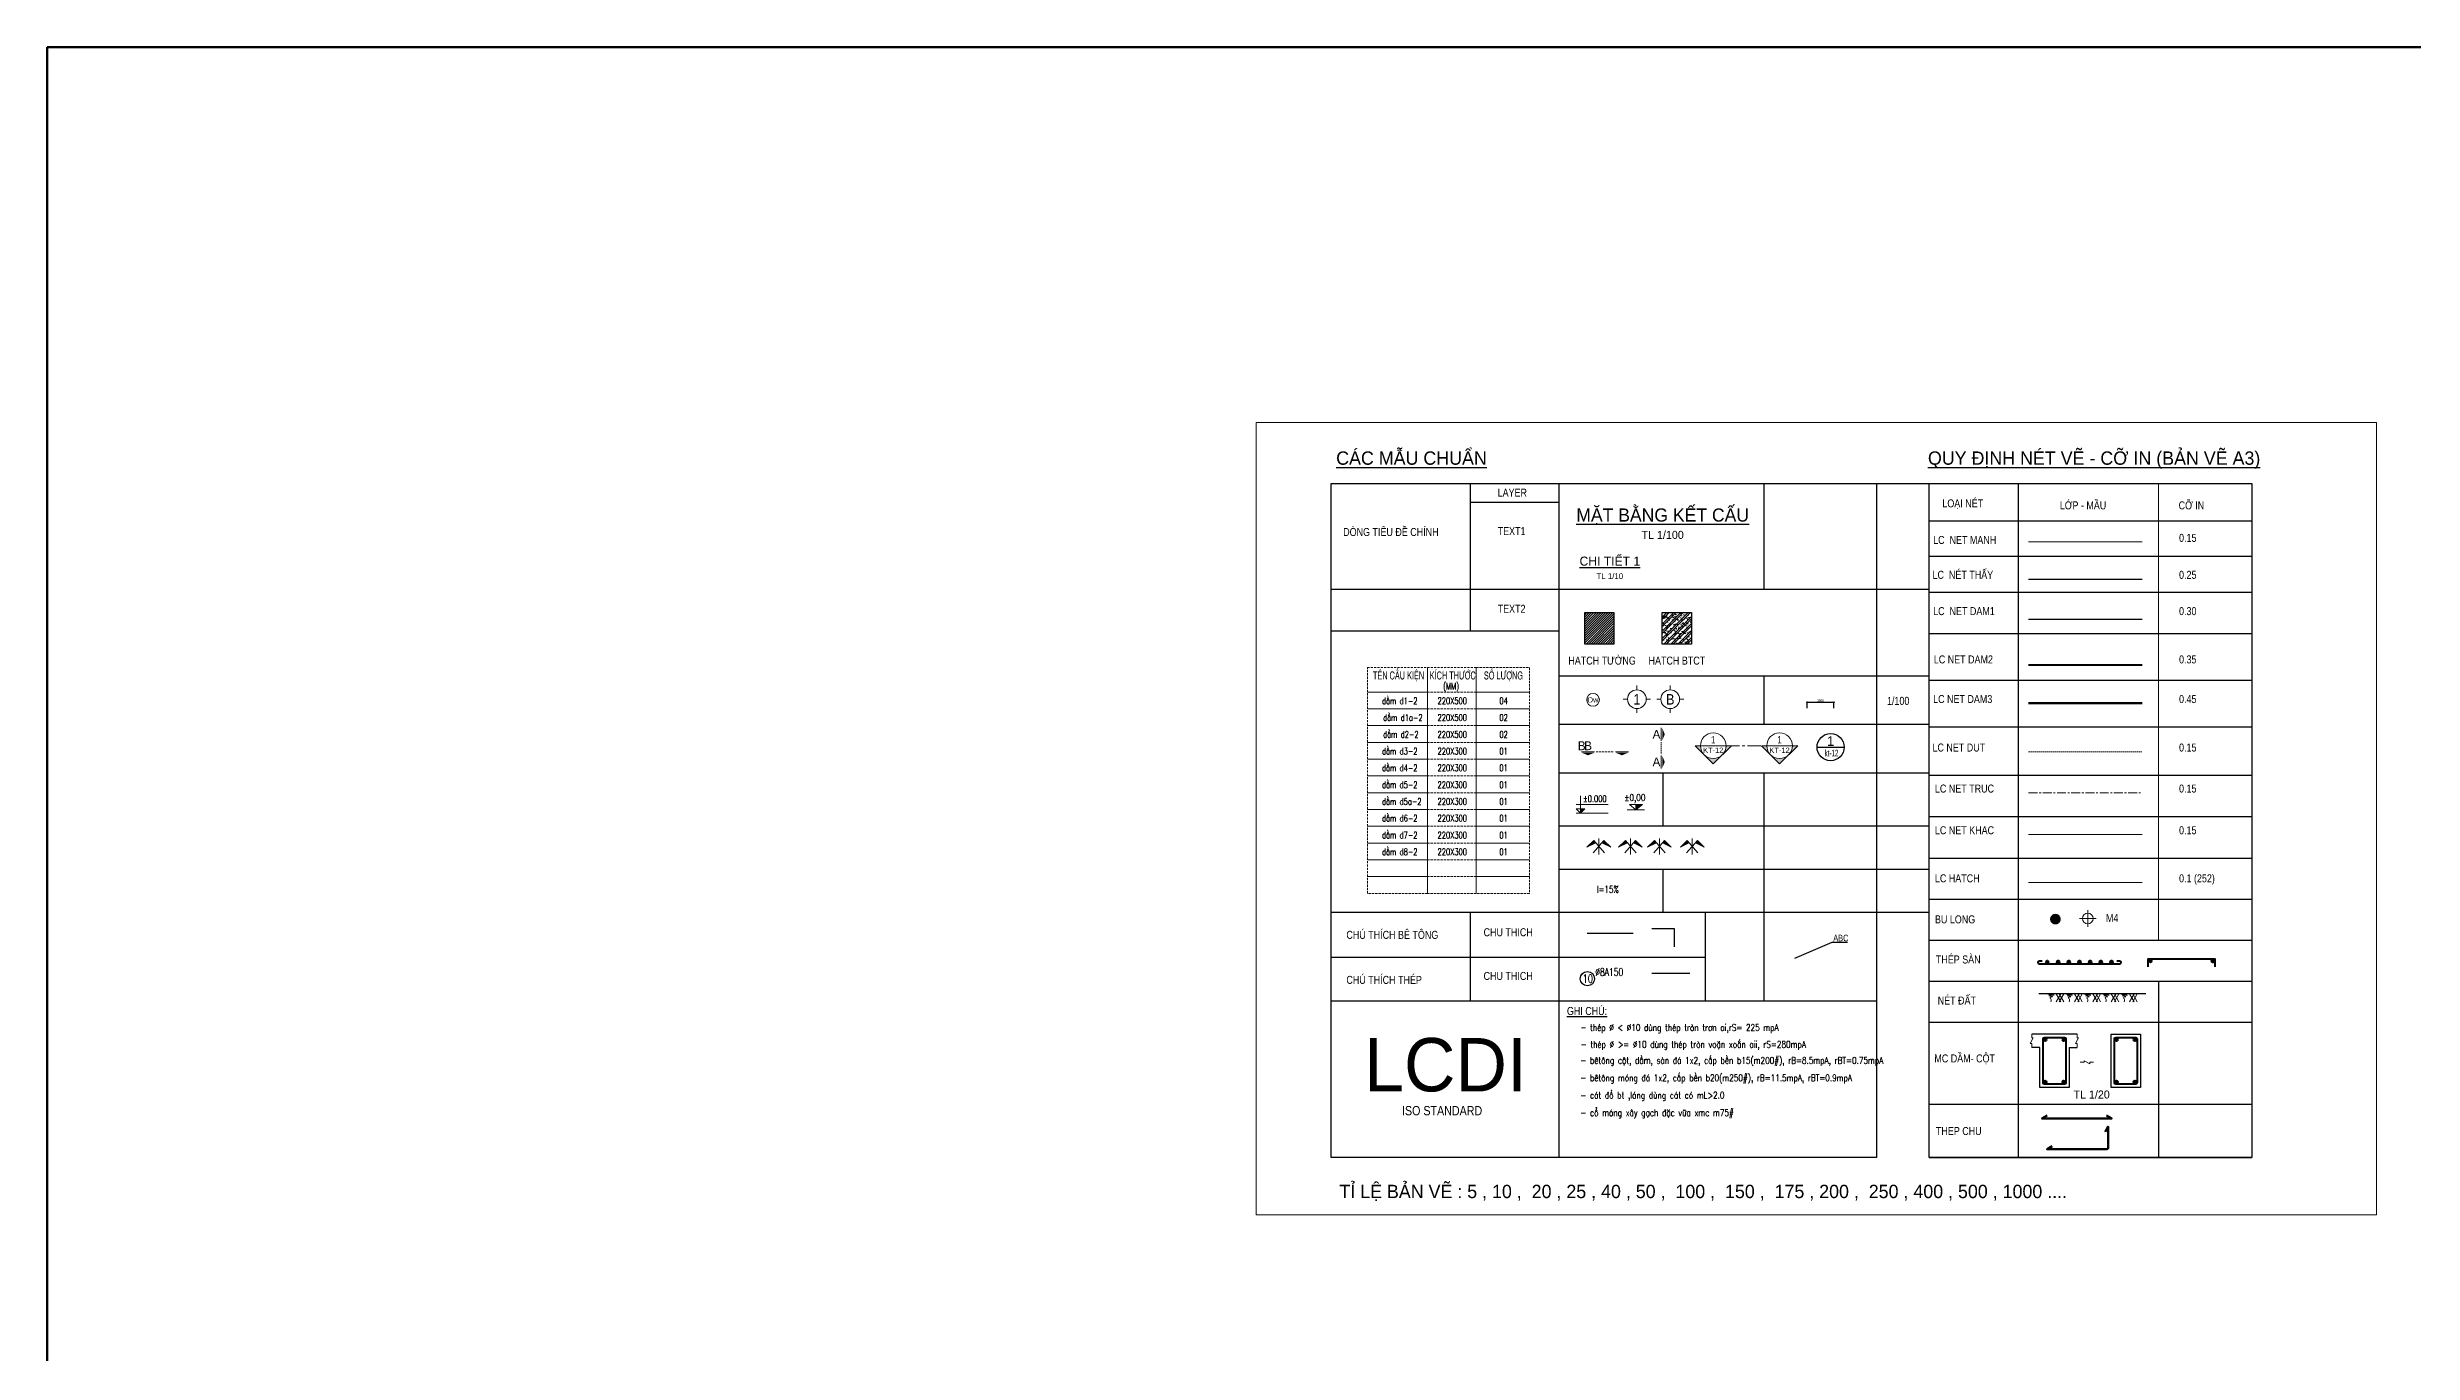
# Model space of a CAD drawing. Header units: millimetres. Extents: x 5243337 to 5938936, y 490824 to 785930.
# Drawn here: x 5542818 to 5675844, y 712542 to 785930 of the extents above; entities that cross this region are included whole.
import ezdxf
from ezdxf.enums import TextEntityAlignment as Align

# ---------------------------------------------------------------- set-up
doc = ezdxf.new("R2010")
doc.units = ezdxf.units.MM
doc.header["$MEASUREMENT"] = 0
doc.header["$PDMODE"] = 32
for name, pattern in [('ACAD_ISO07W100', [3, 0, -3]), ('CENTER', [2, 1.25, -0.25, 0.25, -0.25]), ('CENTERX2', [4, 2.5, -0.5, 0.5, -0.5]), ('DASHDOT', [1, 0.5, -0.25, 0, -0.25]), ('HIDDEN', [0.375, 0.25, -0.125])]:
    doc.linetypes.add(name, pattern=pattern)
doc.layers.get('0').update_dxf_attribs({"lineweight": 0})
doc.layers.get('Defpoints').update_dxf_attribs({"lineweight": 0})
for name, color, linetype, lineweight in [('A-WIPEOUT', 254, 'ACAD_ISO07W100', 0), ('cat1', 30, 'Continuous', 50), ('dim', 144, 'Continuous', 13), ('LC Dim', 8, 'Continuous', 18), ('LC Hatch', 252, 'Continuous', 9), ('LC Hatch @ 1', 252, 'Continuous', 9), ('LC ISO', 153, 'Continuous', 13), ('LC Khac', 4, 'Continuous', 9), ('LC MANH DUT', 35, 'HIDDEN', 5), ('LC Net dam 1', 30, 'Continuous', 30), ('LC Net dam2', 6, 'Continuous', 40), ('LC Net dam3', 1, 'Continuous', 60), ('LC Net khuat', 4, 'HIDDEN', 13), ('LC Net manh', 9, 'Continuous', 5), ('LC Net thay', 7, 'Continuous', 25), ('LC Net truc', 8, 'DASHDOT', 13), ('LC Text1', 3, 'Continuous', 20), ('LC Text2', 7, 'Continuous', 25), ('text', 1, 'Continuous', 20)]:
    doc.layers.add(name, color=color, linetype=linetype, lineweight=lineweight)
doc.styles.add('arial', font='arial.ttf', dxfattribs={"width": 0.8})
doc.styles.add('Brief text', font='VHHELS.TTF')
doc.styles.add('General text 2', font='arial.ttf')
doc.styles.add('HOATBIF', font='hoatbif.shx', dxfattribs={"width": 0.8})
doc.styles.add('LC 1', font='VHAVANB.TTF')
doc.styles.add('LC 2', font='VHARIALN.TTF', dxfattribs={"width": 0.7})
doc.styles.add('LC 3', font='vnsimli.shx', dxfattribs={"width": 0.75})
doc.styles.add('T1', font='Vnsimli.shx', dxfattribs={"width": 0.8})
doc.styles.add('T2', font='VHARIAL.TTF', dxfattribs={"width": 0.8})
doc.styles.add('text', font='hoatbif.shx', dxfattribs={"width": 0.7})
doc.styles.add('text1', font='VHHELS.TTF', dxfattribs={"width": 0.7, "height": 300})
doc.dimstyles.new('1-100(1-50)', dxfattribs={"dimscale": 50, "dimtxt": 2.5, "dimasz": 0.35, "dimexe": 0.5, "dimexo": 1, "dimgap": 0.8, "dimtad": 1, "dimdec": 0, "dimzin": 0, "dimdsep": 46, "dimtxsty": 'HOATBIF', "dimblk1": 'DOT', "dimblk2": 'DOT', "dimsah": 1, "dimcen": -1, "dimdle": 1, "dimclrd": 256, "dimclre": 256, "dimclrt": 4, "dimadec": 3, "dimazin": 2, "dimtfac": 0.333333, "dimtdec": 0, "dimtix": 1, "dimtmove": 2, "dimatfit": 3, "dimldrblk": 'DOT', "dimfxl": 1, "dimtvp": 0.833333, "dimtolj": 1, "dimtzin": 0, "dimarcsym": 0})

# ---------------------------------------------------------------- blocks, each defined once
blk = doc.blocks.new('CT')
at = {"layer": 'LC Khac'}
blk.add_hatch(color=252, dxfattribs=at).paths.add_polyline_path([(3.25, 1.6), (1.64, 1.6), (1.64, 0)])
at = {"layer": 'LC Khac', "color": 9, "ltscale": 50}
for p, q in [((12.09, 0), (0, 0)), ((0.05, 3.14), (12, 3.14))]:
    blk.add_line(p, q, dxfattribs=at)
for points in [[(1.64, 0), (0.03, 1.6), (1.64, 1.6)], [(1.64, 6.43), (1.64, 0)], [(1.64, 0), (3.25, 1.6), (1.64, 1.6)]]:
    blk.add_lwpolyline(points, dxfattribs=at)
at = {"layer": 'LC Khac', "color": 3, "style": 'LC 3', "width": 0.75}
blk.add_attdef('CT', (1.91, 3.5), '', height=2.2, dxfattribs=at)
blk = doc.blocks.new('DXicon')
at = {"layer": 'LC Hatch', "ltscale": 50}
for points in [[(-1.15, 4.39), (-1.9, 5.26), (-4.45, 2.69)], [(4.45, 2.69), (1.9, 5.26), (1.15, 4.39)]]:
    blk.add_hatch(color=252, dxfattribs=at).paths.add_polyline_path(points)
at = {"layer": 'LC Net manh', "color": 8, "ltscale": 50}
for p, q in [((-1.9, 5.26), (-4.45, 2.69)), ((-4.45, 2.69), (-1.15, 4.39)), ((-2.13, 0.57), (1.9, 5.26)), ((2.13, 0.57), (-1.9, 5.26)), ((0, 0.04), (0, 6.04)), ((4.45, 2.69), (1.15, 4.39)), ((1.9, 5.26), (4.45, 2.69))]:
    blk.add_line(p, q, dxfattribs=at)
blk = doc.blocks.new('DOT')
at = {"layer": 'dim'}
for p, q in [((-3, 0), (3, 0)), ((-1, -1), (1, 1))]:
    blk.add_line(p, q, dxfattribs=at)
blk.add_lwpolyline([(0.5, 1), (-1, -0.5), (-0.5, -1), (1, 0.5)], close=True, dxfattribs=at)
blk = doc.blocks.new('thep tron 2')
at = {"layer": 'LC Net dam2'}
for p, q in [((-0.5, 0.5), (0.5, 0.5)), ((0.35, 0.85), (-0.35, 0.15)), ((-0.35, 0.85), (0.35, 0.15)), ((0, 1), (0, 0))]:
    blk.add_line(p, q, dxfattribs=at)
blk.add_circle((0, 0.5), 0.5, dxfattribs=at)
blk = doc.blocks.new('theptron1')
at = {"layer": 'LC Net dam3'}
for p, q in [((-0.5, 0), (0.5, 0)), ((-0.35, 0.35), (0.35, -0.35)), ((0.35, 0.35), (-0.35, -0.35)), ((0, 0.5), (0, -0.5))]:
    blk.add_line(p, q, dxfattribs=at)
blk.add_circle((0, 0), 0.5, dxfattribs=at)
blk = doc.blocks.new('mat dat')
at = {"layer": 'LC Net manh'}
for p, q in [((2, 0), (3.73, -3)), ((3.73, 0), (2, -3)), ((3.15, 0), (4.88, -3)), ((4.88, 0), (3.15, -3))]:
    blk.add_line(p, q, dxfattribs=at)
blk.add_spline([(0, 0), (-1.21, -0.12), (1.21, -0.52), (-0.75, -0.75), (0.58, -1.1), (-0.23, -1.33), (0.06, -2.19), (0, -3)], degree=3, dxfattribs=at)
blk = doc.blocks.new('bu lon')
at = {"layer": 'LC Khac', "color": 9}
for p, q in [((0.79, 0), (-0.79, 0)), ((0, -0.79), (0, 0.79))]:
    blk.add_line(p, q, dxfattribs=at)
at = {"layer": 'LC Khac', "color": 7}
blk.add_circle((0, 0), 0.5, dxfattribs=at)
blk = doc.blocks.new('TTRUC')
at = {"layer": 'LC ISO'}
for p, q in [((-6.9, 0), (-10.1, 0)), ((0, 6.9), (0, 10.1)), ((6.9, 0), (10.1, 0)), ((0, -6.9), (0, -10.1))]:
    blk.add_line(p, q, dxfattribs=at)
at = {"layer": 'LC Net manh'}
blk.add_circle((0, 0), 6.95, dxfattribs=at)
blk = doc.blocks.new('TIEUDE1')
at = {"layer": 'LC Text2', "color": 7, "style": 'LC 1'}
blk.add_attdef('TIªU§Ò', text='', height=5, dxfattribs=at).set_placement((0, 0), align=Align.BOTTOM_CENTER)
blk.add_attdef('TL', text='', height=3, dxfattribs=at).set_placement((0, -2), align=Align.TOP_CENTER)
blk = doc.blocks.new('TIEUDE2')
at = {"layer": 'LC Text2', "color": 7, "style": 'LC 1'}
blk.add_attdef('%%UTIªU§Ò', text='', height=3.5, dxfattribs=at).set_placement((0, 0), align=Align.BOTTOM_CENTER)
blk.add_attdef('TL', text='', height=2.2, dxfattribs=at).set_placement((0, -1.8), align=Align.TOP_CENTER)
blk = doc.blocks.new('*D86')
at = {"layer": 'Defpoints', "color": 0, "ltscale": 500, "transparency": 16777216}
for p in [(5643289, 749107), (5641789, 748728), (5643289, 748728)]:
    blk.add_point(p, dxfattribs=at)
at = {"layer": 'LC Dim', "lineweight": -2, "ltscale": 500, "transparency": 16777216}
for p, q in [((5641789, 748778), (5641789, 749132)), ((5641807, 749107), (5643272, 749107)), ((5643289, 748778), (5643289, 749132))]:
    blk.add_line(p, q, dxfattribs=at)
at = {"layer": 'LC Dim', "lineweight": -2, "ltscale": 500, "transparency": 16777216, "xscale": 17.5, "yscale": 17.5, "zscale": 17.5, "rotation": 180}
blk.add_blockref('DOT', (5641789, 749107), dxfattribs=at)
at = {"layer": 'LC Dim', "lineweight": -2, "ltscale": 500, "transparency": 16777216, "xscale": 17.5, "yscale": 17.5, "zscale": 17.5}
blk.add_blockref('DOT', (5643289, 749107), dxfattribs=at)
at = {"layer": 'LC Dim', "color": 4, "ltscale": 500, "transparency": 16777216, "insert": (5642539, 749210), "char_height": 125, "attachment_point": 5, "style": 'HOATBIF'}
blk.add_mtext('\\A1;1500', dxfattribs=at)
blk = doc.blocks.new('_Dot')
at = {"color": 0, "linetype": 'ByBlock', "lineweight": -2}
blk.add_line((-0.5, 0), (-1, 0), dxfattribs=at)
at = {"color": 0, "linetype": 'ByBlock', "const_width": 0.5}
blk.add_lwpolyline([(-0.25, 0, 1), (0.25, 0, 1)], format="xyb", close=True, dxfattribs=at)
blk = doc.blocks.new('trich CT')
blk.add_line((-500, 0), (500, 0))
blk.add_circle((0, 0), 500)
at = {"layer": 'text', "style": 'text1'}
blk.add_attdef('T', text='', height=350, dxfattribs=at).set_placement((0, 223), align=Align.MIDDLE_CENTER)
at = {"layer": 'text', "linetype": 'ByBlock', "style": 'text', "width": 0.7}
blk.add_attdef('KT', text='', height=250, dxfattribs=at).set_placement((0, -217), align=Align.MIDDLE_CENTER)
blk = doc.blocks.new('*U34')
h = blk.add_hatch(color=256)
h.paths.add_polyline_path([(0, -8.5), (4.2, -4.2, -0.198912), (0, -6, -0.198912), (-4.2, -4.2)])
h.paths.add_polyline_path([(8.5, 0), (6, 0, -0.198912), (4.2, -4.2)])
h.paths.add_polyline_path([(-4.2, -4.2, -0.198912), (-6, 0), (-8.5, 0)])
h = blk.add_hatch(color=256)
h.paths.add_polyline_path([(31.1, -8.5), (35.3, -4.2, -0.198912), (31.1, -6, -0.198912), (26.8, -4.2)])
h.paths.add_polyline_path([(39.6, 0), (37.1, 0, -0.198912), (35.3, -4.2)])
h.paths.add_polyline_path([(26.8, -4.2, -0.198912), (25.1, 0), (22.6, 0)])
for p, q in [((-6, 0), (6, 0)), ((25.1, 0), (37.1, 0))]:
    blk.add_line(p, q)
at = {"linetype": 'CENTER', "ltscale": 5}
blk.add_line((6, 0), (25.1, 0), dxfattribs=at)
for points in [[(6, 0), (8.5, 0), (0, -8.5), (-8.5, 0), (-6, 0)], [(37.1, 0), (39.6, 0), (31.1, -8.5), (22.6, 0), (25.1, 0)]]:
    blk.add_lwpolyline(points)
for centre in [(0, 0), (31.1, 0)]:
    blk.add_circle(centre, 6)
at = {"layer": 'text', "style": 'Brief text', "width": 0.8, "flags": 8}
for tag, p in [('VIEW-NUMBER2', (0, 52)), ('VIEW-NUMBER1', (0, 0))]:
    blk.add_attdef(tag, text='', height=3.5, dxfattribs=at).set_placement(p, align=Align.BOTTOM_CENTER)
at = {"layer": 'text', "style": 'arial', "width": 0.8, "flags": 8}
for tag, p in [('SHEET-NUMBER2', (0, 51.1)), ('SHEET-NUMBER1', (0, -0.9))]:
    blk.add_attdef(tag, text='', height=2.5, dxfattribs=at).set_placement(p, align=Align.TOP_CENTER)
blk = doc.blocks.new('Caodo1')
at = {"layer": 'LC Text1'}
blk.add_hatch(color=256, dxfattribs=at).paths.add_polyline_path([(0, 200), (0, 0), (243, 200)])
for p, q in [((324, 0), (-324, 0)), ((0, 0), (0, 200))]:
    blk.add_line(p, q, dxfattribs=at)
blk.add_lwpolyline([(-243, 200), (243, 200), (0, 0), (0, 0)], close=True, dxfattribs=at)
at = {"layer": 'LC Text1', "style": 'T1', "width": 0.8}
blk.add_attdef('%%P0,00', text='', height=250, dxfattribs=at).set_placement((-39, 460), align=Align.MIDDLE_CENTER)
blk = doc.blocks.new('*U19')
at = {"layer": 'A-WIPEOUT'}
blk.add_lwpolyline([(0, 4.2), (-2.5, 3.4), (-4, 1.3), (-4, -1.3), (-2.5, -3.4), (0, -4.2), (2.5, -3.4), (4, -1.3), (4, 1.3), (2.5, 3.4)], close=True, dxfattribs=at)
blk.add_wipeout([(0, 4.2), (-2.5, 3.4), (-4, 1.3), (-4, -1.3), (-2.5, -3.4), (0, -4.2), (2.5, -3.4), (4, -1.3), (4, 1.3), (2.5, 3.4)]).dxf.layer = 'A-WIPEOUT'
blk.add_circle((0, 0), 4.25)
at = {"layer": 'text', "style": 'General text 2', "width": 0.8, "flags": 8}
blk.add_attdef('SYMBOL', text='', height=3.5, dxfattribs=at).set_placement((0, 0), align=Align.MIDDLE_CENTER)
blk = doc.blocks.new('matcatdoc')
at = {"layer": 'LC Khac', "color": 1, "ltscale": 2}
for p, q in [((0, 485), (0, 0)), ((0, -550), (0, -1036))]:
    blk.add_line(p, q, dxfattribs=at)
for points in [[(134, 243, 0, 471, 0), (37, 243, 275, 275, 0)], [(134, -793, 0, 471, 0), (37, -793, 275, 275, 0)]]:
    blk.add_lwpolyline(points, format="xyseb", dxfattribs=at)
at = {"layer": 'LC MANH DUT', "ltscale": 200}
blk.add_line((0, -49), (0, -506), dxfattribs=at)
at = {"ltscale": 2, "style": 'LC 1'}
for p in [(-179, 243), (-179, -793)]:
    blk.add_attdef('LC', text='', height=330, dxfattribs=at).set_placement(p, align=Align.MIDDLE_CENTER)
blk = doc.blocks.new('*U32')
at = {"layer": 'LC Khac', "color": 1, "ltscale": 2}
for p, q in [((0, 0), (-485, 0)), ((1271, 0), (785, 0))]:
    blk.add_line(p, q, dxfattribs=at)
for points in [[(-243, -134, 0, 471, 0), (-243, -37, 275, 275, 0)], [(1028, -134, 0, 471, 0), (1028, -37, 275, 275, 0)]]:
    blk.add_lwpolyline(points, format="xyseb", dxfattribs=at)
at = {"layer": 'LC MANH DUT', "ltscale": 300}
blk.add_line((66, 0), (732, 0), dxfattribs=at)
at = {"ltscale": 2, "style": 'LC 1'}
for p in [(-243, 222), (1028, 222)]:
    blk.add_attdef('LC', text='', height=330, dxfattribs=at).set_placement(p, align=Align.MIDDLE_CENTER)

msp = doc.modelspace()

# ---------------------------------------------------------------- hatches: boundary and pattern name
at = {"layer": 'LC Hatch @ 1', "ltscale": 2}
h = msp.add_hatch(dxfattribs=at)
h.set_pattern_fill('ANSI31', color=256, scale=749.999981)
h.set_pattern_definition([(45, (5629253.54, 845744.34), (-66.29126, 66.29126), [])])
h.paths.add_polyline_path([(5630924.1, 752380.8), (5630924.1, 754146.8), (5629289.2, 754146.8), (5629289.2, 752380.8)])
h = msp.add_hatch(dxfattribs=at)
h.set_pattern_fill('BTCT', color=256, scale=74.999998)
h.set_pattern_definition([(50, (5630034.3, 845744.34), (537.9451, -47.064), [56.25, -618.75]), (355, (5630034.3, 845744.34), (-104.0635, 564.144), [45, -495]), (100.4514, (5630079.1, 845740.4), (433.882, 517.0796), [47.805, -525.8566]), (46.1842, (5630034.3, 845894.34), (800.431, -124.1393), [84.375, -928.125]), (96.6356, (5630101, 845884), (700.997, 730.5884), [71.708, -788.785]), (351.1842, (5630034.3, 845894.34), (700.9964, 730.589), [67.5, -742.5]), (21, (5630109.3, 845856.84), (447.6803, -301.9642), [56.25, -618.75]), (326, (5630109.3, 845856.84), (182.4865, 543.8625), [45, -495]), (71.4514, (5630146.6, 845831.7), (630.167, 241.898), [47.805, -525.8566]), (37.5, (5630034.29, 845744.34), (9.1199, 249.6704), [0, -489, 0, -502.5, 0, -496.875]), (7.5, (5630034.3, 845744.34), (197.30215, 295.8088), [0, -286.5, 0, -477.75, 0, -189.375]), (327.5, (5629867.04, 845744.34), (400.3668, -16.91615), [0, -187.5, 0, -585, 0, -776.25]), (317.5, (5629792.04, 845744.34), (437.3896, 75.0787), [0, -243.75, 0, -388.5, 0, -551.25]), (45, (5630034.3, 845744.34), (-198.8738, 198.8738), []), (45, (5630166.87, 845744.34), (-198.8738, 198.8738), [])])
h.paths.add_polyline_path([(5635278.9, 754146.8), (5633644, 754146.8), (5633644, 752380.8), (5635278.9, 752380.8)])

# ---------------------------------------------------------------- linework, layer by layer
at = {"layer": 'Defpoints', "ltscale": 0.2}
msp.add_lwpolyline([(5610810.5, 764840), (5673810.5, 764840), (5673810.5, 720290), (5610810.5, 720290)], close=True, dxfattribs=at)
at = {"layer": 'LC Hatch'}
for p, q in [((5661543.9, 761413.1), (5661543.9, 735736.7)), ((5654243.4, 738973.4), (5660621.5, 738973.4))]:
    msp.add_line(p, q, dxfattribs=at)
at = {"layer": 'LC Hatch', "const_width": 300}
for points in [[(5655601.5, 736916.1, -0.41421356), (5655751.5, 737066.1)], [(5655601.5, 736916.1, 0.41421356), (5655751.5, 736766.1)], [(5655901.5, 736914.1, 0.41421356), (5655751.5, 737064.1)], [(5655901.5, 736916.1, -0.41421356), (5655751.5, 736766.1)]]:
    msp.add_lwpolyline(points, format="xyb", dxfattribs=at)
at = {"layer": 'LC Khac', "ltscale": 0.5}
msp.add_line((5654243.4, 741676.4), (5660621.5, 741676.4), dxfattribs=at)
at = {"layer": 'LC Net dam 1'}
msp.add_line((5654243.4, 753783.7), (5660621.5, 753783.7), dxfattribs=at)
at = {"layer": 'LC Net dam2', "ltscale": 5}
msp.add_line((5660621.5, 751203.3), (5654243.4, 751203.3), dxfattribs=at)
at = {"layer": 'LC Net dam2'}
msp.add_lwpolyline([(5659199, 734566.2), (5659349, 734566.2, -0.41421356), (5659434.2, 734481), (5659434.2, 734471.5, -0.41421356), (5659349, 734386.2), (5657103.1, 734386.3), (5654857.3, 734386.2, -0.41421356), (5654772, 734471.5), (5654772, 734481, -0.41421356), (5654857.3, 734566.2), (5655007.3, 734566.2)], format="xyb", dxfattribs=at)
msp.add_lwpolyline([(5660972.5, 734230.3), (5660972.5, 734680.3), (5664722.5, 734680.3), (5664722.5, 734230.3)], dxfattribs=at)
for points in [[(5655057.5, 727714), (5655057.5, 730189, -0.41421356), (5655132.5, 730264), (5656257.5, 730264, -0.41421356), (5656332.5, 730189), (5656332.5, 727714, -0.41421356), (5656257.5, 727639), (5655132.5, 727639, -0.41421356)], [(5659065.8, 727714), (5659065.8, 730189, -0.41421356), (5659140.8, 730264), (5660265.8, 730264, -0.41421356), (5660340.8, 730189), (5660340.8, 727714, -0.41421356), (5660265.8, 727639), (5659140.8, 727639, -0.41421356)]]:
    msp.add_lwpolyline(points, format="xyb", close=True, dxfattribs=at)
at = {"layer": 'LC Net dam3', "ltscale": 0.5}
msp.add_line((5654243.4, 749053.8), (5660621.5, 749053.8), dxfattribs=at)
at = {"layer": 'LC Net dam3', "ltscale": 5}
msp.add_lwpolyline([(5655288.7, 725868), (5654996.4, 725699.3), (5658918.9, 725699.3), (5658626.6, 725868)], dxfattribs=at)
at = {"layer": 'LC Net dam3'}
msp.add_lwpolyline([(5658546.7, 724960.4), (5658715.4, 725252.7), (5658715.4, 724055, -0.41421356), (5658640.4, 723980), (5655284.1, 723980), (5655576.4, 724148.8)], format="xyb", dxfattribs=at)
at = {"layer": 'LC Net khuat', "ltscale": 300}
msp.add_line((5654243.4, 746327.7), (5660621.5, 746327.7), dxfattribs=at)
at = {"layer": 'LC Net manh'}
msp.add_line((5654243.4, 758134.8), (5660621.5, 758134.8), dxfattribs=at)
for points in [[(5654420, 729701.5), (5654420, 729916.3), (5654333.6, 729916.3), (5654506.3, 730236.7), (5654420, 730236.7), (5654420, 730451.5)], [(5656970, 729701.5), (5656970, 729916.3), (5656883.6, 729916.3), (5657056.3, 730236.7), (5656970, 730236.7), (5656970, 730451.5)], [(5657150.6, 728867.8), (5657365.4, 728867.8), (5657365.4, 728954.2), (5657685.8, 728781.5), (5657685.8, 728867.8), (5657900.6, 728867.8)]]:
    msp.add_lwpolyline(points, dxfattribs=at)
at = {"layer": 'LC Net thay'}
for p, q in [((5622845.6, 761413.1), (5622845.6, 753120)), ((5627815.8, 761413.1), (5627815.8, 723512.6)), ((5639351.1, 761413.1), (5639351.1, 755469.2)), ((5645698.3, 761413.1), (5648655.1, 761413.1)), ((5653649.3, 761413.1), (5653649.3, 723512.6)), ((5627815.8, 760347.6), (5622845.6, 760347.6)), ((5648655.1, 759311.2), (5666800.5, 759311.2)), ((5648655.1, 757326.3), (5666800.5, 757326.3)), ((5654243.4, 756036.3), (5660621.5, 756036.3)), ((5615017.9, 755469.2), (5639351.1, 755469.2)), ((5615017.9, 755469.2), (5648655.1, 755469.2)), ((5648655.1, 755292.9), (5666800.5, 755292.9)), ((5615017.9, 753120), (5627815.8, 753120)), ((5648655.1, 752975.2), (5666800.5, 752975.2)), ((5627815.8, 750598.1), (5648655.1, 750598.1)), ((5639351.1, 750598.1), (5639351.1, 747872)), ((5648655.1, 750351.2), (5666800.5, 750351.2)), ((5627815.8, 747872), (5648655.1, 747872)), ((5648655.1, 747727.2), (5666800.5, 747727.2)), ((5627815.8, 745145.9), (5648655.1, 745145.9)), ((5633677.1, 745145.9), (5633677.1, 742158.6)), ((5639351.1, 745145.9), (5639351.1, 732318.7)), ((5648655.1, 745001.1), (5666800.5, 745001.1)), ((5648655.1, 742694.5), (5666800.5, 742694.5)), ((5627815.8, 742158.6), (5648655.1, 742158.6)), ((5627815.8, 739728.6), (5639351.1, 739728.6)), ((5627815.8, 739728.6), (5648655.1, 739728.6)), ((5633677.1, 739728.6), (5633677.1, 737312)), ((5648655.1, 740349.8), (5666800.5, 740349.8)), ((5615017.9, 737312), (5648655.1, 737312)), ((5622845.6, 737312), (5622845.6, 732318.7)), ((5636067.4, 732318.7), (5636067.4, 737312)), ((5648655.1, 738043.2), (5666800.5, 738043.2)), ((5648655.1, 735736.7), (5666800.5, 735736.7)), ((5615017.9, 734775.4), (5636067.4, 734775.4)), ((5648655.1, 733430.2), (5666800.5, 733430.2)), ((5661543.9, 733430.2), (5661543.9, 723512.6)), ((5615017.9, 732318.7), (5645698.3, 732318.7)), ((5615017.9, 732318.7), (5645698.3, 732318.7)), ((5660845.4, 732720.6), (5654815.4, 732720.6)), ((5648655.1, 731123.6), (5666800.5, 731123.6)), ((5656970, 730451.5), (5654420, 730451.5)), ((5654870, 729701.5), (5654420, 729701.5)), ((5656520, 729701.5), (5656970, 729701.5)), ((5648655.1, 726510.6), (5666800.5, 726510.6)), ((5648655.1, 723512.6), (5666800.5, 723512.6))]:
    msp.add_line(p, q, dxfattribs=at)
for points in [[(5615017.9, 761413.1), (5645698.3, 761413.1), (5645698.3, 723512.6), (5615017.9, 723512.6)], [(5648655.1, 761413.1), (5666800.5, 761413.1), (5666800.5, 723512.6), (5648655.1, 723512.6)], [(5658878.3, 730451.5), (5660528.3, 730451.5), (5660528.3, 727451.5), (5658878.3, 727451.5)]]:
    msp.add_lwpolyline(points, close=True, dxfattribs=at)
msp.add_lwpolyline([(5656520, 729701.5), (5656520, 727451.5), (5654870, 727451.5), (5654870, 729701.5)], dxfattribs=at)
at = {"layer": 'LC Net truc', "linetype": 'CENTERX2', "ltscale": 200}
msp.add_line((5654243.4, 744021.2), (5660621.5, 744021.2), dxfattribs=at)
at = {"layer": 'LC Text2', "ltscale": 2}
for points in [[(5629289.2, 754146.8), (5630924.1, 754146.8), (5630924.1, 752380.8), (5629289.2, 752380.8)], [(5633644, 754146.8), (5635278.9, 754146.8), (5635278.9, 752380.8), (5633644, 752380.8)]]:
    msp.add_lwpolyline(points, close=True, dxfattribs=at)
at = {"layer": 'LC Text2', "ltscale": 100}
msp.add_circle((5629429.8, 733569), 401.3, dxfattribs=at)

# ---------------------------------------------------------------- block references
ref = msp.add_blockref('matcatdoc', (5633583.2, 746943.5), dxfattribs=dict(xscale=1.499999961096709, yscale=1.499999961096709, zscale=1.499999961096709))
ref.add_attrib('LC', 'A', dxfattribs={"ltscale": 2, "height": 495, "style": 'LC 1'}).set_placement((5633315.3, 745754.2), align=Align.MIDDLE_CENTER)
ref.add_attrib('LC', 'A', dxfattribs={"ltscale": 2, "height": 495, "style": 'LC 1'}).set_placement((5633315.3, 747307.6), align=Align.MIDDLE_CENTER)
ref = msp.add_blockref('*U32', (5629830.5, 746328.9), dxfattribs=dict(xscale=1.499999961096709, yscale=1.499999961096709, zscale=1.499999961096709))
ref.add_attrib('LC', 'B', dxfattribs={"ltscale": 2, "height": 495, "style": 'LC 1'}).set_placement((5629111.3, 746662.3), align=Align.MIDDLE_CENTER)
ref.add_attrib('LC', 'B', dxfattribs={"ltscale": 2, "height": 495, "style": 'LC 1'}).set_placement((5629466.4, 746662.3), align=Align.MIDDLE_CENTER)
at = {"layer": 'LC Dim'}
for p, xscale, yscale, zscale in [((5655177.5, 730144), 149.9999961099139, 149.9999961099139, 149.9999961099139), ((5656212.5, 730144), -149.9999961099139, 149.9999961097932, 149.9999961097068), ((5659185.8, 730144), 149.9999961099139, 149.9999961099139, 149.9999961099139), ((5660220.8, 730144), -149.9999961099139, 149.9999961097932, 149.9999961097068)]:
    msp.add_blockref('theptron1', p, dxfattribs=dict(at, xscale=xscale, yscale=yscale, zscale=zscale))
at = {"layer": 'LC Dim', "rotation": 180}
for p, xscale, yscale, zscale in [((5655177.5, 727759), -149.9999961099139, 149.9999961097932, 149.9999961097068), ((5656212.5, 727759), 149.9999961099139, 149.9999961099139, 149.9999961099139), ((5659185.8, 727759), -149.9999961099139, 149.9999961097932, 149.9999961097068), ((5660220.8, 727759), 149.9999961099139, 149.9999961099139, 149.9999961099139)]:
    msp.add_blockref('theptron1', p, dxfattribs=dict(at, xscale=xscale, yscale=yscale, zscale=zscale))
at = {"layer": 'LC Hatch', "xscale": 149.9999961099139, "yscale": 149.9999961099139, "zscale": 149.9999961099139}
for p in [(5630074.9, 740551.4), (5631851.8, 740551.4), (5633479.9, 740551.4), (5635330.6, 740551.4)]:
    msp.add_blockref('DXicon', p, dxfattribs=at)
at = {"layer": 'LC ISO', "xscale": 75.58831274105637, "yscale": 75.58831274105637, "zscale": 75.58831274105637}
for p in [(5632214.5, 749280.8), (5634089.9, 749280.8)]:
    msp.add_blockref('TTRUC', p, dxfattribs=at)
at = {"layer": 'LC ISO'}
ref = msp.add_blockref('*U34', (5636506.3, 746665.9), dxfattribs=dict(at, xscale=119.9999968877368, yscale=119.9999968877368, zscale=119.9999968877368))
ref.add_attrib('VIEW-NUMBER1', '1', dxfattribs={"layer": 'text', "height": 420, "style": 'Brief text', "width": 0.8}).set_placement((5636506.3, 746665.9), align=Align.BOTTOM_CENTER)
ref.add_attrib('SHEET-NUMBER1', 'KT-12', dxfattribs={"layer": 'text', "height": 300, "style": 'arial', "width": 0.8}).set_placement((5636506.3, 746561.1), align=Align.TOP_CENTER)
ref.add_attrib('VIEW-NUMBER2', '1', dxfattribs={"layer": 'text', "height": 420, "style": 'Brief text', "width": 0.8}).set_placement((5640235.9, 746665.9), align=Align.BOTTOM_CENTER)
ref.add_attrib('SHEET-NUMBER2', 'KT-12', dxfattribs={"layer": 'text', "height": 300, "style": 'arial', "width": 0.8}).set_placement((5640235.9, 746561.1), align=Align.TOP_CENTER)
at = {"layer": 'LC Khac'}
for name, p, xscale, yscale, zscale in [('bu lon', (5657570.5, 736951.6), 599.9999844381493, 599.9999844381493, 599.9999844381493), ('mat dat', (5655498.8, 732720.6), 149.9999961099139, 149.9999961099139, 149.9999961099139), ('mat dat', (5656530.5, 732720.6), 149.9999961099139, 149.9999961099139, 149.9999961099139), ('mat dat', (5657562.2, 732720.6), 149.9999961099139, 149.9999961099139, 149.9999961099139), ('mat dat', (5658593.9, 732720.6), 149.9999961099139, 149.9999961099139, 149.9999961099139), ('mat dat', (5659625.5, 732720.6), 149.9999961099139, 149.9999961099139, 149.9999961099139)]:
    msp.add_blockref(name, p, dxfattribs=dict(at, xscale=xscale, yscale=yscale, zscale=zscale))
at = {"layer": 'LC Net dam2', "xscale": 149.9999961099139, "yscale": 149.9999961099139, "zscale": 149.9999961099139}
for p in [(5655299.7, 734431.3), (5655899.7, 734431.3), (5656499.7, 734431.3), (5657099.7, 734431.3), (5657699.7, 734431.3), (5658299.7, 734431.3), (5658899.7, 734431.3)]:
    msp.add_blockref('thep tron 2', p, dxfattribs=at)
at = {"layer": 'LC Net dam2', "rotation": 180}
for p, xscale, yscale, zscale in [((5661092.5, 734635.3), -149.9999961099139, 149.9999961097932, 149.9999961097068), ((5664602.5, 734635.3), 149.9999961099139, 149.9999961099139, 149.9999961099139)]:
    msp.add_blockref('thep tron 2', p, dxfattribs=dict(at, xscale=xscale, yscale=yscale, zscale=zscale))
at = {"layer": 'LC Text1'}
ref = msp.add_blockref('CT', (5628793.7, 742880.8), dxfattribs=dict(at, xscale=149.9999961099139, yscale=149.9999961099139, zscale=149.9999961099139))
ref.add_attrib('CT', '%%P0.000', (5629189.5, 743501.9), dxfattribs={"color": 3, "height": 372.02, "style": 'LC 3', "width": 0.7})
ref = msp.add_blockref('Caodo1', (5632160.8, 743057.4), dxfattribs=dict(at, xscale=1.499999961096709, yscale=1.499999961096709, zscale=1.499999961096709))
ref.add_attrib('%%P0,00', '%%p0,00', dxfattribs={"layer": 'LC Text2', "height": 375, "style": 'T1', "width": 0.8}).set_placement((5632102.2, 743746.7), align=Align.MIDDLE_CENTER)
at = {"layer": 'LC Text2'}
ref = msp.add_blockref('TIEUDE1', (5633662.9, 759045), dxfattribs=dict(at, xscale=149.9999961099608, yscale=149.9999961099608, zscale=149.9999961099608))
ref.add_attrib('TIªU§Ò', '%%UmÆt b»ng kÕt cÊu', dxfattribs={"color": 7, "height": 738.662, "style": 'LC 1'}).set_placement((5633662.9, 759045), align=Align.BOTTOM_CENTER)
ref.add_attrib('TL', 'TL 1/100', dxfattribs={"color": 7, "height": 450, "style": 'LC 1'}).set_placement((5633662.9, 758745), align=Align.TOP_CENTER)
ref = msp.add_blockref('TIEUDE2', (5630692.5, 756635.7), dxfattribs=dict(at, xscale=149.9999961099608, yscale=149.9999961099608, zscale=149.9999961099608))
ref.add_attrib('%%UTIªU§Ò', '%%Uchi tiÕt 1', dxfattribs={"color": 7, "height": 509.422, "style": 'LC 1'}).set_placement((5630692.5, 756635.7), align=Align.BOTTOM_CENTER)
ref.add_attrib('TL', 'TL 1/10', dxfattribs={"color": 7, "height": 330, "style": 'LC 1'}).set_placement((5630692.5, 756365.7), align=Align.TOP_CENTER)
ref = msp.add_blockref('trich CT', (5643108.6, 746586.1), dxfattribs=dict(at, xscale=1.527428531814397, yscale=1.527428531814397, zscale=1.527428531814397))
ref.add_attrib('T', '1', dxfattribs={"height": 534.6, "style": 'text1'}).set_placement((5643108.6, 746926.2), align=Align.MIDDLE_CENTER)
ref.add_attrib('KT', ' kt-12', dxfattribs={"linetype": 'ByBlock', "height": 381.86, "style": 'text', "width": 0.55}).set_placement((5643108.6, 746254.1), align=Align.MIDDLE_CENTER)

# ---------------------------------------------------------------- texts
at = {"ltscale": 2, "insert": (5643258.4, 735660.9), "char_height": 375, "attachment_point": 7, "style": 'HOATBIF'}
msp.add_mtext('\\A1;ABC', dxfattribs=at)
at = {"layer": 'LC Text1', "ltscale": 0.2, "style": 'LC 1', "width": 0.9}
for s, p in [('1', (5632214.5, 748799.3)), ('B', (5634089.9, 748799.3))]:
    msp.add_text(s, height=591.9, dxfattribs=at).set_placement(p, align=Align.BOTTOM_CENTER)
at = {"layer": 'LC Text1', "style": 'LC 3', "width": 0.8}
for s, p in [('- thÐp %%C < %%C10 dïng thÐp trßn tr¬n ai,rS= 225 mpA', (5629040.8, 730636.5)), ('- bªt«ng cét, dÇm, sµn ®¸ 1x2, cÊp bÒn b15(m200#), rB=8.5mpA, rBT=0.75mpA', (5629037.7, 728787)), ('- thÐp %%C >= %%C10 dïng thÐp trßn voÆn xo¾n aii, rS=280mpA', (5629056, 729689.6)), ('- bªt«ng mãng ®¸ 1x2, cÊp bÒn b20(m250#), rB=11.5mpA, rBT=0.9mpA', (5629037.7, 727807.2)), ('- c¸t ®æ bt ,l¸ng dïng c¸t cã mL>2.0', (5629037.7, 726827.4)), ('- cæ mãng x©y g¹ch ®Æc v÷a xmc m75#', (5629037.7, 725847.5))]:
    msp.add_text(s, height=375, dxfattribs=at).set_placement(p)
at = {"layer": 'LC Text2', "lineweight": -2}
for s, height, style, p in [('%%uc¸c mÉu chuÈn', 750, 'LC 1', (5615302.5, 762461.2)), ('%%Uquy ®Þnh nÐt vÏ - cì in (b¶n vÏ A3)', 750, 'LC 1', (5648582.3, 762461.2)), ('iso standard', 525, 'LC 2', (5619003.3, 725885.1)), ('tl 1/20', 450, 'LC 1', (5656767.2, 726831.4)), ('tØ lÖ b¶n vÏ : 5 , 10 ,  20 , 25 , 40 , 50 ,  100 ,  150 ,  175 , 200 ,  250 , 400 , 500 , 1000 ....', 750, 'LC 1', (5615482.6, 721231))]:
    msp.add_text(s, height=height, dxfattribs=dict(at, style=style)).set_placement(p)
at = {"layer": 'LC Text2', "style": 'T2', "width": 0.8}
for s, p in [('layer', (5624383.1, 760668.9)), ('lo¹i nÐt', (5649394.2, 760065.7)), ('Líp - mÇu', (5655999.5, 759953.3)), ('cì in', (5662681.7, 759953.3)), ('dßng tiªu ®Ò chÝnh', (5615697.4, 758455.7)), ('text1', (5624383.1, 758506.7)), ('LC  Net manh', (5648875.7, 758008.3)), ('0.15', (5662704.3, 758126.7)), ('LC  nÐt thÊy', (5648841.1, 756048)), ('0.25 ', (5662704.3, 756048)), ('text2', (5624383.1, 754139.1)), ('LC  Net dam1', (5648875.7, 754007.2)), ('0.30', (5662704.3, 754007.2)), ('HATCH T¦êNG', (5628359.7, 751225.5)), ('HATCH BTCT', (5632871.7, 751225.5)), ('LC Net dam2', (5648912.2, 751293)), ('0.35', (5662704.3, 751293)), ('1/100', (5646279, 748963.9)), ('LC Net dam3', (5648875.2, 749065.5)), ('0.45', (5662704.3, 749065.5)), ('LC Net dut', (5648838.1, 746339.4)), ('0.15', (5662704.3, 746339.4)), ('LC Net truc', (5648974.6, 744032.9)), ('0.15', (5662704.3, 744032.9)), ('LC Net khac', (5648974.6, 741688.1)), ('0.15', (5662704.3, 741688.1)), ('LC Hatch', (5648974.6, 738985.1)), ('0.1 (252)', (5662704.3, 738985.1)), ('bu long', (5648976, 736678.5)), ('m4', (5658595, 736748.4)), ('chó thÝch bª t«ng', (5615875.9, 735807)), ('chu thich', (5623592.6, 735954.8)), ('thÐp sµn', (5649028.2, 734422.7)), ('chó thÝch thÐp', (5615875.9, 733275.8)), ('chu thich', (5623592.6, 733498)), ('%%Ughi chó:', (5628278.6, 731526.5)), ('nÐt ®Êt', (5649132.7, 732116.1)), ('mc dÇm- cét', (5648943, 728861.2)), ('thep chu', (5649031.8, 724777.7))]:
    msp.add_text(s, height=450, dxfattribs=at).set_placement(p)
at = {"layer": 'LC Text2', "ltscale": 100, "style": 'LC 3', "width": 0.75}
msp.add_text('10', height=458.33, dxfattribs=at).set_placement((5629452.5, 733569), align=Align.MIDDLE_CENTER)
at = {"layer": 'LC Text2', "linetype": 'ByBlock', "style": 'LC 3', "width": 0.75}
msp.add_text('%%C8A150', height=416.67, dxfattribs=at).set_placement((5629869.8, 733735.3))
at = {"layer": 'LC Text2', "lineweight": -2, "style": 'LC 1'}
msp.add_text('LCDI', height=3000, dxfattribs=at).set_placement((5621451.3, 728733.1), align=Align.MIDDLE)

# ---------------------------------------------------------------- dimensions: what is measured, and where the dimension line sits
at = {"layer": 'LC Dim', "ltscale": 500}
dim = msp.add_linear_dim(base=(5643289.5, 749107.3), p1=(5641789.5, 748727.6), p2=(5643289.5, 748727.6), dimstyle='1-100(1-50)', dxfattribs=at)
dim.commit()
dim.dimension.update_dxf_attribs({"geometry": '*D86', "text_midpoint": (5642539.5, 749209.8)})

# ---------------------------------------------------------------- leaders
at = {"layer": 'LC Dim', "ltscale": 2}
for points in [[(5632002.2, 736112.3), (5629420, 736112.3)], [(5634329.5, 735358.8), (5634329.5, 736371.4), (5633048.1, 736371.4)], [(5635200.3, 733868.5), (5633242, 733868.5), (5633059.8, 733868.5)]]:
    msp.add_leader(points, dimstyle='1-100(1-50)', dxfattribs=at)
at = {"layer": 'LC Dim', "ltscale": 2, "annotation_type": 0, "has_hookline": 1, "hookline_direction": 0, "text_width": 800}
msp.add_leader([(5641104, 734715.7), (5643200.9, 735620.9), (5643218.4, 735620.9)], dimstyle='1-100(1-50)', override={"dimgap": 0.8, "dimtad": 1}, dxfattribs=at)

# ---------------------------------------------------------------- next in the draw order: block references
at = {"layer": 'LC Net manh'}
ref = msp.add_blockref('*U19', (5629749.8, 749245), dxfattribs=dict(at, xscale=84.705880156027, yscale=84.705880156027, zscale=84.705880156027))
ref.add_attrib('SYMBOL', 'Dw', dxfattribs={"layer": 'text', "height": 296.47, "style": 'General text 2', "width": 0.8}).set_placement((5629749.8, 749245), align=Align.MIDDLE_CENTER)

# ---------------------------------------------------------------- next in the draw order: wipeouts: each hides what was drawn before it
at = {"ltscale": 500}
for points, layer in [([(5629686.6, 738238), (5629686.6, 738919.4), (5631386.9, 738919.4), (5631386.9, 739116), (5631810.7, 738578.7), (5631386.9, 738041.4), (5631386.9, 738238)], 'LC Hatch'), ([(5617055.4, 751064.4), (5626167, 751064.4), (5626167, 738366), (5617055.4, 738366)], 'LC Net truc')]:
    msp.add_wipeout(points, dxfattribs=at).dxf.layer = layer

# ---------------------------------------------------------------- next in the draw order: linework, layer by layer
at = {"layer": 'cat1'}
msp.add_lwpolyline([(5542817.5, 785930), (5938936, 785930), (5938936, 516716.5), (5542817.5, 516716.5)], close=True, dxfattribs=at)
at = {"layer": 'LC MANH DUT', "ltscale": 500}
for points in [[(5617055.4, 751064.4), (5620429.2, 751064.4), (5620429.2, 749683.1), (5617055.4, 749683.1)], [(5620429.2, 751064.4), (5623176.8, 751064.4), (5623176.8, 749683.1), (5620429.2, 749683.1)], [(5623176.8, 751064.4), (5626167, 751064.4), (5626167, 749683.1), (5623176.8, 749683.1)], [(5617055.4, 749683.1), (5620429.2, 749683.1), (5620429.2, 748740), (5617055.4, 748740)], [(5620429.2, 749683.1), (5623176.8, 749683.1), (5623176.8, 748740), (5620429.2, 748740)], [(5623176.8, 749683.1), (5626167, 749683.1), (5626167, 748740), (5623176.8, 748740)], [(5617055.4, 748740), (5620429.2, 748740), (5620429.2, 747796.9), (5617055.4, 747796.9)], [(5617055.4, 747796.9), (5620429.2, 747796.9), (5620429.2, 746853.8), (5617055.4, 746853.8)], [(5620429.2, 748740), (5623176.8, 748740), (5623176.8, 747796.9), (5620429.2, 747796.9)], [(5620429.2, 747796.9), (5623176.8, 747796.9), (5623176.8, 746853.8), (5620429.2, 746853.8)], [(5623176.8, 748740), (5626167, 748740), (5626167, 747796.9), (5623176.8, 747796.9)], [(5623176.8, 747796.9), (5626167, 747796.9), (5626167, 746853.8), (5623176.8, 746853.8)], [(5617055.4, 746853.8), (5620429.2, 746853.8), (5620429.2, 745910.7), (5617055.4, 745910.7)], [(5620429.2, 746853.8), (5623176.8, 746853.8), (5623176.8, 745910.7), (5620429.2, 745910.7)], [(5623176.8, 746853.8), (5626167, 746853.8), (5626167, 745910.7), (5623176.8, 745910.7)], [(5617055.4, 745910.7), (5620429.2, 745910.7), (5620429.2, 744967.7), (5617055.4, 744967.7)], [(5617055.4, 744967.7), (5620429.2, 744967.7), (5620429.2, 744024.6), (5617055.4, 744024.6)], [(5620429.2, 745910.7), (5623176.8, 745910.7), (5623176.8, 744967.7), (5620429.2, 744967.7)], [(5620429.2, 744967.7), (5623176.8, 744967.7), (5623176.8, 744024.6), (5620429.2, 744024.6)], [(5623176.8, 745910.7), (5626167, 745910.7), (5626167, 744967.7), (5623176.8, 744967.7)], [(5623176.8, 744967.7), (5626167, 744967.7), (5626167, 744024.6), (5623176.8, 744024.6)], [(5617055.4, 744024.6), (5620429.2, 744024.6), (5620429.2, 743081.5), (5617055.4, 743081.5)], [(5620429.2, 744024.6), (5623176.8, 744024.6), (5623176.8, 743081.5), (5620429.2, 743081.5)], [(5623176.8, 744024.6), (5626167, 744024.6), (5626167, 743081.5), (5623176.8, 743081.5)], [(5617055.4, 743081.5), (5620429.2, 743081.5), (5620429.2, 742138.4), (5617055.4, 742138.4)], [(5620429.2, 743081.5), (5623176.8, 743081.5), (5623176.8, 742138.4), (5620429.2, 742138.4)], [(5623176.8, 743081.5), (5626167, 743081.5), (5626167, 742138.4), (5623176.8, 742138.4)], [(5617055.4, 742138.4), (5620429.2, 742138.4), (5620429.2, 741195.3), (5617055.4, 741195.3)], [(5617055.4, 741195.3), (5620429.2, 741195.3), (5620429.2, 740252.2), (5617055.4, 740252.2)], [(5620429.2, 742138.4), (5623176.8, 742138.4), (5623176.8, 741195.3), (5620429.2, 741195.3)], [(5620429.2, 741195.3), (5623176.8, 741195.3), (5623176.8, 740252.2), (5620429.2, 740252.2)], [(5623176.8, 742138.4), (5626167, 742138.4), (5626167, 741195.3), (5623176.8, 741195.3)], [(5623176.8, 741195.3), (5626167, 741195.3), (5626167, 740252.2), (5623176.8, 740252.2)], [(5617055.4, 740252.2), (5620429.2, 740252.2), (5620429.2, 739309.1), (5617055.4, 739309.1)], [(5620429.2, 740252.2), (5623176.8, 740252.2), (5623176.8, 739309.1), (5620429.2, 739309.1)], [(5623176.8, 740252.2), (5626167, 740252.2), (5626167, 739309.1), (5623176.8, 739309.1)], [(5617055.4, 739309.1), (5620429.2, 739309.1), (5620429.2, 738366), (5617055.4, 738366)], [(5620429.2, 739309.1), (5623176.8, 739309.1), (5623176.8, 738366), (5620429.2, 738366)], [(5623176.8, 739309.1), (5626167, 739309.1), (5626167, 738366), (5623176.8, 738366)]]:
    msp.add_lwpolyline(points, close=True, dxfattribs=at)

# ---------------------------------------------------------------- next in the draw order: texts
at = {"layer": 'LC Text1', "style": 'LC 3'}
for s, height, width, p in [('(MM)', 372.02, 0.7, (5621320.4, 749832.4)), ('dÇm d1-2', 372.02, 0.7, (5617884.5, 749001.2)), ('220X500', 372.02, 0.7, (5621006.2, 749001.2)), ('04', 372.02, 0.7, (5624483.1, 749001.2)), ('dÇm d1a-2', 372.02, 0.7, (5617945.6, 748058.1)), ('220X500', 372.02, 0.7, (5621006.2, 748058.1)), ('02', 372.02, 0.7, (5624483.1, 748058.1)), ('dÇm d3-2', 372.02, 0.7, (5617884.5, 746172)), ('dÇm d2-2', 372.02, 0.7, (5617945.6, 747115.1)), ('220X500', 372.02, 0.7, (5621006.2, 747115.1)), ('220X300', 372.02, 0.7, (5621006.2, 746172)), ('02', 372.02, 0.7, (5624483.1, 747115.1)), ('01', 372.02, 0.7, (5624483.1, 746172)), ('dÇm d4-2', 372.02, 0.7, (5617884.5, 745228.9)), ('220X300', 372.02, 0.7, (5621006.2, 745228.9)), ('01', 372.02, 0.7, (5624483.1, 745228.9)), ('dÇm d5-2', 372.02, 0.7, (5617884.5, 744285.8)), ('dÇm d5a-2', 372.02, 0.7, (5617884.5, 743342.7)), ('220X300', 372.02, 0.7, (5621006.2, 744285.8)), ('220X300', 372.02, 0.7, (5621006.2, 743342.7)), ('01', 372.02, 0.7, (5624483.1, 744285.8)), ('01', 372.02, 0.7, (5624483.1, 743342.7)), ('dÇm d6-2', 372.02, 0.7, (5617884.5, 742399.6)), ('220X300', 372.02, 0.7, (5621006.2, 742399.6)), ('01', 372.02, 0.7, (5624483.1, 742399.6)), ('dÇm d7-2', 372.02, 0.7, (5617884.5, 741456.5)), ('dÇm d8-2', 372.02, 0.7, (5617884.5, 740513.4)), ('220X300', 372.02, 0.7, (5621006.2, 741456.5)), ('01', 372.02, 0.7, (5624483.1, 741456.5)), ('220X300', 372.02, 0.7, (5621006.2, 740513.4)), ('01', 372.02, 0.7, (5624483.1, 740513.4)), (' I=15%%%', 393.24, 0.75, (5629759.1, 738401.7))]:
    msp.add_text(s, height=height, dxfattribs=dict(at, width=width)).set_placement(p)
at = {"layer": 'LC Text2', "lineweight": -2, "style": 'LC 2', "width": 0.8}
for s, p in [('tªn cÊu kiÖn', (5617368.7, 750392.5)), ('kÝch th\xadíc', (5620561.2, 750392.5)), ('sè l\xadîng', (5623610.5, 750392.5))]:
    msp.add_text(s, height=450, dxfattribs=at).set_placement(p)

doc.saveas('drawing.dxf')
